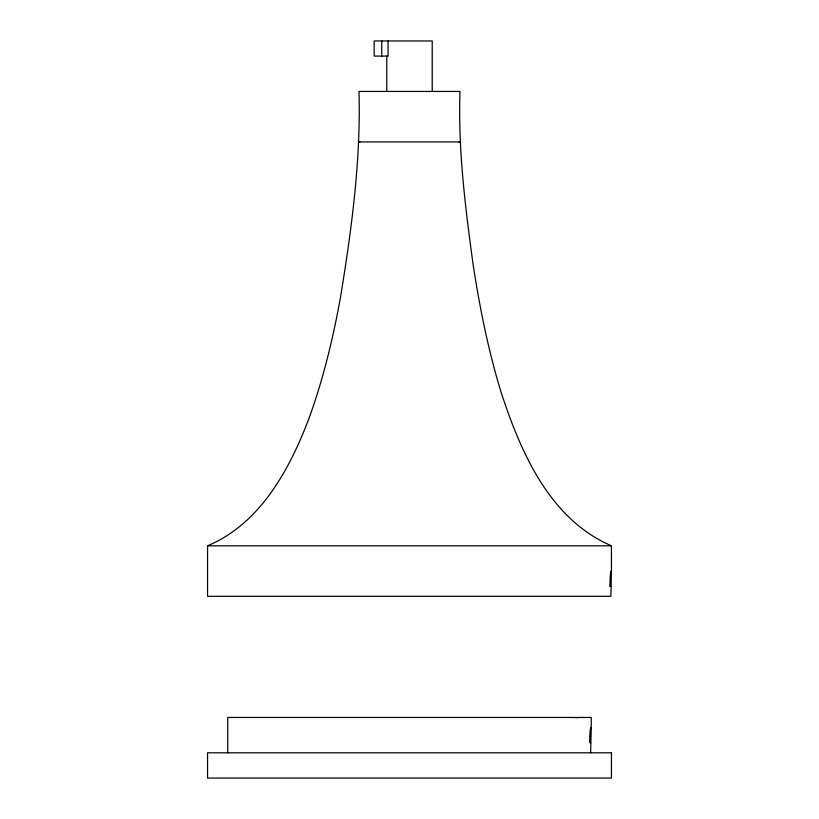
<?xml version="1.0" encoding="UTF-8"?>
<svg xmlns="http://www.w3.org/2000/svg" width="819" height="819" viewBox="0 0 819 819"><rect width="100%" height="100%" fill="white"/><g stroke="black" fill="none" stroke-linecap="round" stroke-linejoin="round"><path stroke-width="1.23" d="M590.622 752.804L591.246 727.579M611.445 571.058L611.445 545.812C550.02 519.41 520.925 452.835 501.402 393.171C488.359 350.921 479.668 307.473 473.003 263.8C465.264 206.685 457.964 149.201 459.991 91.441L359.009 91.441C360.903 161.312 351.433 230.897 340.08 299.693C332.514 340.356 322.829 380.733 308.528 419.594C289.148 470.167 260.032 523.822 207.555 545.812L207.555 596.304L610.872 596.304L611.445 571.078M459.039 141.994L459.991 141.922L359.009 141.922L359.961 141.994M207.555 545.812L611.445 545.812M609.93 586.199L610.872 586.199M590.622 742.71L589.67 742.71A15.131 1.29 -90 0 1 591.236 727.989M591.246 727.559L591.246 717.464L227.754 717.464L227.754 752.804M576.105 717.464L576.105 718.099M432.217 91.441L432.217 40.95L374.16 40.95L374.16 56.091L388.083 56.091L388.083 40.95M386.783 56.091L386.783 91.441M381.736 40.95L381.736 56.091M610.001 586.24A15.131 1.157 -90 0 1 611.435 571.488M611.394 752.804L207.555 752.804L207.555 778.05L611.445 778.05L611.445 752.804"/></g></svg>
